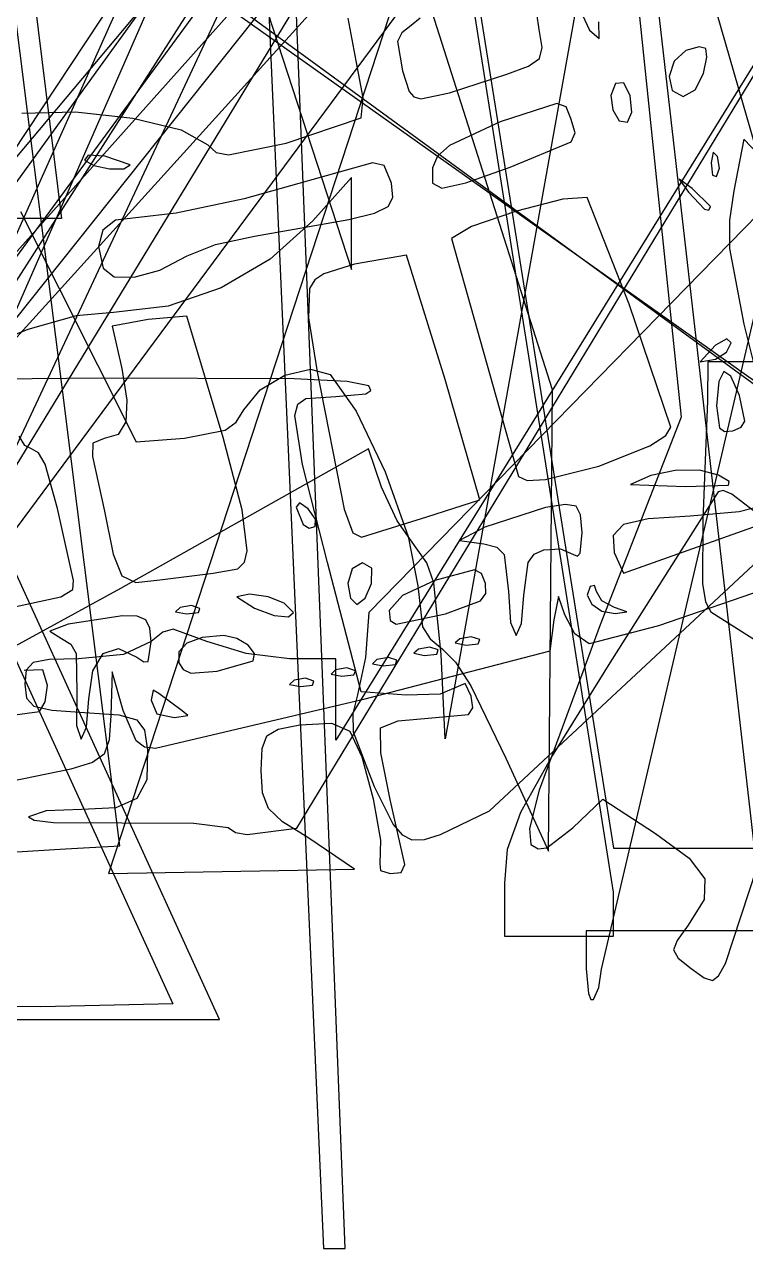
# Model space of a CAD drawing. Extents: x -109 to 333, y -74 to 385.
# Drawn here: x 159.97 to 186.16, y -13.22 to 31.21 of the extents above; entities that cross this region are included whole.
import ezdxf

# ---------------------------------------------------------------- set-up
doc = ezdxf.new("R2010")
doc.units = 0

msp = doc.modelspace()

# ---------------------------------------------------------------- linework, layer by layer
at = {"layer": 'Image'}
for p, q in [((171.618, -13.2201), (157.41332, 345.90068)), ((155.845201, 325.12068), (170.834, -13.2201)), ((125.814843, 312.326603), (161.312, 24.1613)), ((163.4351, 1.395366), (125.71525, 300.943603)), ((180.923127, -3.08538), (247.52417, 281.583917)), ((114.138659, 277.27272), (190.885, 11.6187)), ((88.55113, 277.075556), (171.851, 22.3216)), ((248.678641, 261.903231), (163.02, 0.396062)), ((152.779, 1.20722), (273.72797, 259.363193)), ((179.1438, 17.95245), (103.226396, 256.070135)), ((204.51187, 168.581595), (175.246, 5.28541)), ((141.785, -0.203891), (253.36806, 168.01715)), ((223.64076, 166.742835), (151.298, 4.86749)), ((151.298, 1.77167), (223.64076, 166.742835)), ((155.34259, 164.535274), (181.36, 1.31107)), ((181.36, -0.288265), (155.34259, 164.535274)), ((168.7581, 161.431876), (183.82, 16.9566)), ((169.86147, 2.03235), (264.7507, 158.286983)), ((266.16181, 158.520223), (171.273, 5.22673)), ((254.872529, 156.968041), (142.643, 1.98563)), ((92.877041, 154.000525), (165.361, -4.34315)), ((167.054, -4.90759), (94.570373, 153.717885)), ((243.959933, 153.529738), (149.416, 5.91092)), ((149.416, -1.615), (243.959933, 153.529738)), ((149.30622, -1.049385), (261.535133, 150.332398)), ((186.563807, 0.587713), (170.06665, 145.062996)), ((144.799841, 1.901125), (253.3677, 138.101129)), ((253.3677, 138.101129), (144.8, 8.67446)), ((266.16178, 137.413309), (144.525, 3.12108)), ((139.350791, 0.24752), (260.98769, 136.200699)), ((144.543467, 2.183352), (242.9514, 136.12614)), ((138.637294, 53.058526), (204.732, 4.82591)), ((208.11866, 2.913651), (140.102216, 51.14627)), ((178.66332, 31.024161), (178.370896, 33.083223)), ((179.999361, 32.068471), (180.490759, 31.00204)), ((172.016842, 29.886565), (171.7241, 31.438813)), ((174.013435, 31.173431), (173.674436, 30.906657)), ((174.335529, 31.439777), (174.013435, 31.173431)), ((180.836657, 30.699981), (180.832999, 31.30793)), ((173.674436, 30.906657), (173.519035, 30.596806)), ((178.77363, 30.377478), (178.66332, 31.024161)), ((180.490759, 31.00204), (180.836657, 30.699981)), ((192.78412, 30.628317), (172.474, 9.86848)), ((173.519035, 30.596806), (173.696697, 29.523251)), ((178.673944, 29.974353), (178.77363, 30.377478)), ((183.99475, 30.261134), (183.560645, 29.880225)), ((184.469893, 30.402542), (183.99475, 30.261134)), ((184.714014, 30.338241), (184.469893, 30.402542)), ((184.758479, 30.027459), (184.714014, 30.338241)), ((172.266728, 28.541948), (172.016842, 29.886565)), ((178.273776, 29.690417), (178.673944, 29.974353)), ((183.560645, 29.880225), (183.390604, 29.3224)), ((184.63466, 29.429426), (184.758479, 30.027459)), ((173.696697, 29.523251), (173.945444, 28.773568)), ((175.402896, 28.726623), (177.482647, 29.401303)), ((177.48264, 29.401301), (178.273776, 29.690417)), ((177.482647, 29.401303), (177.48264, 29.401301)), ((184.328414, 28.843066), (184.63466, 29.429425)), ((184.63466, 29.429425), (184.63466, 29.429426)), ((181.432169, 29.063313), (181.271108, 28.637546)), ((181.732855, 29.091359), (181.432169, 29.063313)), ((181.97364, 28.624486), (181.732855, 29.091359)), ((183.390604, 29.3224), (183.498196, 28.818454)), ((172.19721, 27.815285), (172.266728, 28.541948)), ((173.945444, 28.773568), (174.108152, 28.58291)), ((174.108152, 28.58291), (174.369003, 28.512702)), ((174.369003, 28.512702), (175.402896, 28.726623)), ((181.271108, 28.637546), (181.339085, 28.110545)), ((181.97364, 28.624482), (181.97364, 28.624486)), ((182.028571, 28.020922), (181.97364, 28.624482)), ((183.498196, 28.818454), (183.896988, 28.599184)), ((183.896988, 28.599184), (184.328414, 28.843066)), ((159.8718, 27.985243), (161.81416, 28.039136)), ((161.81416, 28.039136), (163.897784, 27.814304)), ((179.310023, 28.342291), (177.24415, 27.676293)), ((179.641259, 28.214657), (179.310023, 28.342291)), ((179.81852, 27.794318), (179.641259, 28.214657)), ((181.339085, 28.110545), (181.564384, 27.709358)), ((181.875286, 27.661033), (182.028571, 28.020922)), ((163.897784, 27.814304), (165.658478, 27.389219)), ((169.4714, 26.904809), (172.19721, 27.815285)), ((177.24415, 27.676293), (175.40115, 26.81912)), ((179.97247, 27.277376), (179.81852, 27.794318)), ((181.564384, 27.709358), (181.875286, 27.661033)), ((165.658478, 27.389219), (166.63205, 26.842353)), ((179.828549, 26.949691), (179.97247, 27.277376)), ((166.63205, 26.842353), (166.926883, 26.565219)), ((167.382743, 26.480707), (169.4714, 26.904809)), ((175.40115, 26.81912), (174.967462, 26.425016)), ((177.60474, 26.032608), (179.828549, 26.949691)), ((186.101761, 27.050895), (185.729172, 25.166445)), ((187.323561, 25.755415), (186.101761, 27.050895)), ((162.282744, 26.462242), (162.150269, 26.287053)), ((162.150269, 26.287053), (162.49089, 26.086824)), ((162.880643, 26.431353), (162.282744, 26.462242)), ((163.81, 26.109394), (162.880643, 26.431353)), ((166.926883, 26.565219), (167.382743, 26.480707)), ((174.967462, 26.425016), (174.78983, 26.006863)), ((184.987752, 26.57525), (184.912342, 26.18463)), ((185.1397, 26.41196), (184.987752, 26.57525)), ((185.212499, 25.996371), (185.139672, 26.41196)), ((185.139672, 26.41196), (185.1397, 26.41196)), ((162.49089, 26.086824), (163.052391, 25.972132)), ((163.052391, 25.972132), (163.577762, 25.970486)), ((163.577762, 25.970486), (163.809999, 26.109394)), ((163.809999, 26.109394), (163.81, 26.109394)), ((172.603688, 26.186873), (167.941323, 24.886046)), ((173.032781, 26.089965), (172.603688, 26.186873)), ((173.29976, 25.446492), (173.032781, 26.089965)), ((174.78983, 26.006863), (174.783882, 25.44981)), ((175.996456, 25.460871), (177.60474, 26.032545)), ((177.60474, 26.032545), (177.60474, 26.032608)), ((184.912342, 26.18463), (184.95814, 25.742032)), ((185.109982, 25.690742), (185.212499, 25.996371)), ((171.851, 25.6491), (170.43989, 24.08378)), ((171.851, 22.3216), (171.851, 25.6491)), ((173.347244, 24.929383), (173.29976, 25.446492)), ((174.783882, 25.44981), (175.12113, 25.267219)), ((175.12113, 25.267219), (175.996456, 25.460871)), ((184.222963, 25.260507), (183.752598, 25.588801)), ((183.752598, 25.588801), (184.080892, 25.118436)), ((184.95814, 25.742032), (185.109982, 25.690742)), ((167.941323, 24.886046), (165.475871, 24.365302)), ((173.174859, 24.597565), (173.347244, 24.929383)), ((180.40164, 24.930872), (179.521496, 24.869142)), ((181.931248, 21.058443), (180.40164, 24.930872)), ((184.080892, 25.118436), (184.665547, 24.50902)), ((184.8815, 24.601998), (184.222963, 25.260507)), ((185.729172, 25.166445), (185.574924, 24.102988)), ((172.677122, 24.361664), (173.174859, 24.597565)), ((179.521496, 24.869142), (177.840258, 24.430471)), ((184.665547, 24.50902), (184.825536, 24.463887)), ((184.825536, 24.463887), (184.881499, 24.601998)), ((184.881499, 24.601998), (184.8815, 24.601998)), ((161.312, 24.1613), (158.989, 24.1613)), ((159.816561, 24.417183), (164.021011, 16.059873)), ((163.275136, 24.103498), (162.816533, 23.747665)), ((164.011888, 24.185183), (163.275136, 24.103498)), ((165.475871, 24.365302), (164.011888, 24.185183)), ((168.32455, 23.524932), (171.74855, 24.132302)), ((170.43989, 24.08378), (168.893615, 22.689887)), ((171.74855, 24.132302), (172.677122, 24.361664)), ((177.840258, 24.430471), (176.208073, 23.870971)), ((185.574924, 24.102988), (185.574984, 23.072881)), ((162.816533, 23.747665), (162.659677, 23.154084)), ((176.208073, 23.870971), (175.47509, 23.446752)), ((162.659677, 23.154084), (162.828168, 22.359153)), ((165.87862, 22.807185), (166.907562, 23.218457)), ((166.907562, 23.218457), (168.32455, 23.524932)), ((175.47509, 23.446752), (177.91682, 14.796702)), ((164.883934, 22.294415), (165.878618, 22.80718)), ((165.878618, 22.80718), (165.87862, 22.807185)), ((168.893615, 22.689887), (167.115726, 21.645245)), ((173.8399, 22.834199), (171.95119, 22.512522)), ((175.2439, 18.319969), (173.8399, 22.834199)), ((185.574984, 23.072881), (186.097556, 20.331385)), ((162.828168, 22.359153), (163.220922, 22.050166)), ((163.952106, 22.035332), (164.883934, 22.294415)), ((171.95119, 22.512522), (170.837415, 22.15793)), ((163.220922, 22.050166), (163.952106, 22.035332)), ((170.513747, 21.93858), (170.324581, 21.630564)), ((170.837415, 22.15793), (170.513747, 21.93858)), ((167.115726, 21.645245), (165.190599, 20.988615)), ((170.324581, 21.630564), (170.286821, 20.566645)), ((176.859283, 2.666718), (197.1694, 21.592052)), ((165.190599, 20.988615), (163.20261, 20.75876)), ((183.4478, 16.590702), (181.931248, 21.058443)), ((161.84941, 20.633192), (160.082451, 20.139082)), ((163.20261, 20.75876), (161.84941, 20.633192)), ((164.460479, 20.500131), (163.152379, 20.254739)), ((165.868179, 20.627187), (164.460479, 20.500131)), ((167.178369, 16.223197), (165.868179, 20.627187)), ((170.286821, 20.566645), (170.59827, 18.602392)), ((160.082451, 20.139082), (153.17801, 17.31363)), ((163.152379, 20.254739), (163.497339, 18.719479)), ((186.097556, 20.331385), (186.838558, 17.380815)), ((185.070326, 19.567947), (184.505882, 18.969241)), ((185.474553, 19.794976), (185.070326, 19.567947)), ((185.468964, 19.320794), (185.63477, 19.654278)), ((185.63477, 19.654278), (185.474553, 19.794976)), ((185.63477, 19.654278), (185.63477, 19.654278)), ((185.070326, 19.055572), (185.468964, 19.320794)), ((163.497339, 18.719479), (163.684908, 17.573089)), ((169.420393, 18.476315), (170.351998, 18.69699)), ((170.351998, 18.69699), (171.066561, 18.50599)), ((184.505882, 18.969241), (185.070326, 19.055572)), ((184.788, 18.9587), (184.781227, 17.54759)), ((191.373, 18.9587), (184.788, 18.9587)), ((162.757988, 18.37092), (153.428548, 18.270122)), ((169.758574, 18.345773), (162.757988, 18.37092)), ((168.528501, 17.94925), (169.420393, 18.476315)), ((171.688166, 18.245135), (169.758574, 18.345773)), ((170.59827, 18.602392), (171.574663, 13.621863)), ((171.066561, 18.50599), (172.018162, 17.169453)), ((172.470458, 18.088698), (171.688166, 18.245135)), ((176.50312, 13.950549), (175.2439, 18.319969)), ((185.190122, 18.252805), (185.103707, 17.372205)), ((185.367881, 18.612446), (185.190122, 18.252805)), ((185.621502, 18.444253), (185.367881, 18.612446)), ((185.9355, 17.741351), (185.621502, 18.444253)), ((167.933081, 17.22108), (168.528501, 17.94925)), ((171.273048, 17.705678), (172.37123, 17.799752)), ((172.37123, 17.799752), (172.543746, 17.919235)), ((172.543746, 17.919235), (172.470458, 18.088698)), ((179.007219, 1.20725), (179.1438, 17.95245)), ((163.684908, 17.573089), (163.64456, 16.783948)), ((169.787733, 17.017484), (169.899406, 17.433458)), ((169.899406, 17.433458), (170.181604, 17.635753)), ((170.181604, 17.635753), (171.273048, 17.705678)), ((184.781227, 17.54759), (184.608366, 13.22075)), ((185.103707, 17.372205), (185.210182, 16.562818)), ((186.133242, 16.80655), (185.9355, 17.741351)), ((185.9355, 17.741351), (185.9355, 17.741351)), ((167.65778, 16.77987), (167.933081, 17.22108)), ((170.06049, 15.238127), (169.787733, 17.017484)), ((172.018162, 17.169453), (173.062712, 14.972287)), ((183.82, 16.9566), (180.87544, 9.41499)), ((163.64456, 16.783948), (163.370236, 16.328059)), ((165.776111, 16.19946), (167.259986, 16.487853)), ((167.259986, 16.487853), (167.65778, 16.77987)), ((183.263848, 16.285202), (183.44781, 16.590702)), ((183.44781, 16.590702), (183.4478, 16.590702)), ((185.210182, 16.562818), (185.397513, 16.437832)), ((185.397513, 16.437832), (185.696768, 16.464861)), ((185.696768, 16.464861), (185.999884, 16.591537)), ((185.999884, 16.591537), (186.133242, 16.80655)), ((159.978503, 15.922188), (159.768292, 16.268143)), ((162.455111, 16.01338), (162.439684, 15.52292)), ((162.855877, 16.181429), (162.455111, 16.01338)), ((163.370236, 16.328059), (162.855877, 16.181429)), ((164.021011, 16.059873), (165.776111, 16.19946)), ((167.871704, 13.58786), (167.178369, 16.223197)), ((182.680659, 15.920447), (183.263848, 16.285202)), ((160.220737, 15.805404), (159.978503, 15.922188)), ((160.473485, 15.663714), (160.220737, 15.805404)), ((160.719849, 15.247256), (160.473485, 15.663714)), ((172.458549, 15.80805), (163.455979, 10.73488)), ((172.938919, 14.42048), (172.458549, 15.80805)), ((180.825105, 15.178113), (182.680659, 15.920447)), ((161.170741, 13.641694), (160.719849, 15.247256)), ((162.439684, 15.52292), (162.869423, 13.54737)), ((170.968926, 11.684938), (170.06049, 15.238127)), ((178.898155, 14.693574), (180.825105, 15.178113)), ((173.062712, 14.972287), (173.905536, 12.624145)), ((177.91682, 14.796702), (178.225722, 14.651062)), ((178.225722, 14.651062), (178.898155, 14.693574)), ((182.71414, 14.841051), (181.98518, 14.513913)), ((183.60779, 15.01842), (182.71414, 14.841051)), ((184.488802, 15.027397), (183.60779, 15.01842)), ((185.17985, 14.849362), (184.488802, 15.027397)), ((185.566901, 14.615343), (185.17985, 14.849362)), ((185.17985, 14.849362), (185.17985, 14.849362)), ((173.505152, 13.198922), (172.938919, 14.42048)), ((185.164828, 14.25019), (181.225468, 8.04244)), ((181.98518, 14.513913), (183.97586, 14.433451)), ((183.97586, 14.433451), (185.543266, 14.484594)), ((185.350852, 14.296926), (185.164828, 14.25019)), ((185.662235, 14.166863), (185.350852, 14.296926)), ((185.543266, 14.484594), (185.566901, 14.615343)), ((169.952004, 13.846796), (169.83061, 13.685343)), ((170.2759, 13.628899), (169.952004, 13.846796)), ((174.57814, 13.343461), (176.50312, 13.950549)), ((179.614286, 13.790291), (178.896133, 13.681349)), ((180.002482, 13.724245), (179.614286, 13.790291)), ((186.600479, 13.431828), (185.662235, 14.166863)), ((187.357247, 13.886594), (185.931966, 13.521943)), ((161.742658, 11.026904), (161.170741, 13.641694)), ((162.869423, 13.54737), (163.187007, 11.978303)), ((168.059081, 12.106589), (167.871704, 13.58786)), ((169.83061, 13.685343), (170.084518, 13.054743)), ((170.533286, 13.257301), (170.2759, 13.628899)), ((170.2759, 13.628899), (170.2759, 13.628899)), ((171.574663, 13.621863), (171.895506, 12.756036)), ((172.20521, 12.597862), (174.57813, 13.343464)), ((174.57813, 13.343464), (174.57814, 13.343461)), ((178.896133, 13.681349), (176.689493, 12.962022)), ((180.168311, 13.40921), (180.002482, 13.724245)), ((180.219363, 12.771183), (180.168311, 13.40921)), ((184.150651, 13.359716), (182.62163, 13.270905)), ((185.931966, 13.521943), (184.150651, 13.359716)), ((170.084518, 13.054743), (170.312051, 12.921388)), ((170.312051, 12.921388), (170.526767, 12.989186)), ((170.526767, 12.989186), (170.533286, 13.257301)), ((174.191929, 12.2105), (173.505152, 13.198922)), ((176.689493, 12.962022), (175.764906, 12.482329)), ((181.727411, 13.057911), (181.353932, 12.66634)), ((181.722552, 11.28959), (187.134952, 13.22177)), ((182.62163, 13.270905), (181.727411, 13.057911)), ((184.608366, 13.22075), (184.593838, 10.915081)), ((171.895506, 12.756036), (172.20521, 12.597862)), ((173.905536, 12.624145), (174.251961, 10.83468)), ((175.764906, 12.482329), (176.654498, 12.356458)), ((180.155577, 12.020015), (180.219363, 12.771183)), ((181.353932, 12.66634), (181.387131, 12.041796)), ((167.95558, 11.695991), (168.059081, 12.106589)), ((174.578837, 11.670741), (174.191929, 12.2105)), ((176.654498, 12.356458), (177.120883, 12.236762)), ((177.120883, 12.236762), (177.390304, 11.975804)), ((178.482965, 11.982234), (178.829389, 12.143183)), ((178.829389, 12.143183), (179.44282, 12.171987)), ((179.44282, 12.171987), (179.905419, 11.976531)), ((180.052044, 11.905378), (180.155577, 12.020015)), ((181.387131, 12.041796), (181.722552, 11.28959)), ((163.187007, 11.978303), (163.506599, 11.190786)), ((167.716645, 11.450623), (167.95558, 11.695991)), ((172.200426, 6.981238), (170.968926, 11.684938)), ((172.241599, 11.665873), (171.867831, 11.444802)), ((172.584753, 11.473006), (172.241599, 11.665873)), ((174.8376, 10.940323), (174.578837, 11.670741)), ((177.390304, 11.975804), (177.54409, 10.630838)), ((178.108538, 10.493393), (178.261149, 11.6852)), ((178.261149, 11.6852), (178.482965, 11.982234)), ((179.905419, 11.976531), (180.052044, 11.905378)), ((163.506599, 11.190786), (164.011236, 10.958316)), ((164.883953, 11.05439), (166.820533, 11.291202)), ((166.820533, 11.291202), (166.82054, 11.291197)), ((166.82054, 11.291197), (167.716645, 11.450623)), ((171.867831, 11.444802), (171.712376, 10.9133)), ((172.574, 10.9133), (172.584753, 11.473006)), ((176.313408, 11.41068), (174.875228, 11.031613)), ((176.573262, 11.275739), (176.313408, 11.41068)), ((176.712688, 10.912431), (176.573262, 11.275739)), ((188.1175, 11.150171), (182.992218, 9.38456)), ((163.455979, 10.73488), (156.900274, 7.151955)), ((161.289537, 10.430778), (161.724975, 10.696741)), ((161.724975, 10.696741), (161.742658, 11.026904)), ((164.011236, 10.958316), (164.883953, 11.05439)), ((171.712376, 10.9133), (171.810018, 10.381774)), ((172.33736, 10.381774), (172.574, 10.9133)), ((172.574, 10.9133), (172.574, 10.9133)), ((174.875228, 11.031613), (173.703889, 10.477097)), ((174.251961, 10.83468), (174.427604, 9.347025)), ((175.105256, 8.33675), (174.8376, 10.940323)), ((176.728608, 10.557557), (176.712688, 10.912431)), ((180.5169, 10.813123), (180.404537, 10.494145)), ((180.676394, 10.851763), (180.5169, 10.813123)), ((180.742734, 10.627534), (180.676394, 10.851763)), ((184.593838, 10.915081), (184.705211, 10.249958)), ((158.377938, 9.805674), (161.289537, 10.430778)), ((168.136698, 10.525932), (167.675776, 10.440299)), ((167.675776, 10.440299), (168.324855, 10.027895)), ((168.8182, 10.430768), (168.136698, 10.525932)), ((169.399838, 10.202252), (168.8182, 10.430768)), ((171.810018, 10.381774), (172.044777, 10.160699)), ((172.044777, 10.160699), (172.33736, 10.381774)), ((173.703889, 10.477097), (173.216698, 9.937443)), ((175.263848, 9.818261), (176.527574, 10.283433)), ((176.527574, 10.283433), (176.728608, 10.557557)), ((177.54409, 10.630838), (177.626993, 9.501168)), ((178.025631, 9.46119), (178.108534, 10.493398)), ((178.108534, 10.493398), (178.108538, 10.493393)), ((179.360424, 10.451989), (179.198781, 9.596278)), ((179.591578, 9.786411), (179.360424, 10.451989)), ((180.404537, 10.494145), (180.574667, 10.1623)), ((180.936173, 10.286433), (180.742734, 10.627534)), ((181.401243, 10.044012), (180.936173, 10.286433)), ((184.705211, 10.249958), (184.897446, 9.88988)), ((165.620325, 10.041754), (165.457035, 9.889805)), ((165.457035, 9.889805), (165.847655, 9.814396)), ((166.035914, 10.114535), (165.620325, 10.041754)), ((165.847655, 9.814396), (166.290253, 9.860303)), ((166.341543, 10.012036), (166.035914, 10.114535)), ((166.290253, 9.860303), (166.341543, 10.012064)), ((166.341543, 10.012064), (166.341543, 10.012036)), ((168.324855, 10.027895), (169.035579, 9.754982)), ((169.737974, 9.8689), (169.399835, 10.202252)), ((169.399835, 10.202252), (169.399838, 10.202252)), ((169.561587, 9.710897), (169.737974, 9.8689)), ((172.474, 9.86848), (172.353992, 8.233408)), ((173.216698, 9.937443), (173.248288, 9.578219)), ((173.471533, 9.446084), (175.263848, 9.818261)), ((175.263848, 9.818261), (175.263848, 9.818261)), ((179.95375, 9.086771), (179.591578, 9.786411)), ((180.574667, 10.1623), (180.942552, 9.909656)), ((180.942552, 9.909656), (181.423454, 9.828281)), ((181.401158, 10.044011), (181.401243, 10.044012)), ((181.850107, 9.892733), (181.401158, 10.044011)), ((181.423454, 9.828281), (181.850107, 9.892733)), ((184.897446, 9.88988), (191.369843, 5.792709)), ((161.552008, 9.447349), (160.885869, 9.184385)), ((163.527558, 9.746871), (161.552008, 9.447349)), ((164.058543, 9.729316), (163.527558, 9.746871)), ((164.37323, 9.597159), (164.058543, 9.729316)), ((164.523786, 9.302538), (164.37323, 9.597159)), ((169.035579, 9.754982), (169.561587, 9.710897)), ((173.248288, 9.578219), (173.471533, 9.446084)), ((174.427604, 9.347025), (174.701182, 8.904838)), ((177.626993, 9.501168), (177.826312, 9.031598)), ((177.826312, 9.031598), (178.025631, 9.46119)), ((180.87544, 9.41499), (178.664121, 3.416354)), ((179.198781, 9.596278), (179.049598, 8.467388)), ((182.992218, 9.38456), (180.48244, 8.723001)), ((160.885869, 9.184385), (161.307465, 8.917759)), ((161.307465, 8.917759), (161.649138, 8.713219)), ((164.562378, 8.797589), (164.523786, 9.302538)), ((164.988179, 9.149623), (164.57192, 8.818073)), ((165.361624, 9.26014), (164.988179, 9.149623)), ((166.58986, 8.818073), (165.361624, 9.26014)), ((166.421555, 8.958506), (165.864081, 8.753867)), ((167.20464, 9.031725), (166.421555, 8.958506)), ((167.684773, 8.927501), (167.20464, 9.031725)), ((168.093872, 8.676979), (167.684773, 8.927501)), ((174.701182, 8.904838), (175.146619, 8.54061)), ((175.78022, 8.912949), (175.61693, 8.761)), ((176.195809, 8.985716), (175.78022, 8.912949)), ((176.501438, 8.883202), (176.195809, 8.985716)), ((180.48244, 8.723001), (179.95375, 9.086771)), ((161.649138, 8.713219), (161.841326, 8.372096)), ((162.824213, 8.372649), (163.37883, 8.55499)), ((163.37883, 8.55499), (164.04563, 8.239636)), ((164.57192, 8.818073), (163.561857, 8.346066)), ((164.459928, 8.091459), (164.562378, 8.797589)), ((165.864081, 8.753867), (165.569282, 8.44033)), ((168.016892, 8.372985), (166.58986, 8.818073)), ((168.324334, 8.373382), (168.093872, 8.676979)), ((179.049598, 8.467388), (172.276268, 6.712448)), ((174.275041, 8.53652), (174.111765, 8.384572)), ((174.690645, 8.609302), (174.275041, 8.53652)), ((174.996288, 8.506802), (174.690645, 8.609302)), ((174.944997, 8.355069), (174.996287, 8.50683)), ((174.996287, 8.50683), (174.996288, 8.506802)), ((175.146619, 8.54061), (175.617202, 8.06153)), ((175.61693, 8.761), (176.00755, 8.685591)), ((176.00755, 8.685591), (176.450148, 8.731497)), ((176.450148, 8.731497), (176.501438, 8.883259)), ((176.501438, 8.883259), (176.501438, 8.883202)), ((160.27632, 8.049214), (160.032623, 7.772581)), ((160.860187, 8.164679), (160.27632, 8.049214)), ((161.92962, 8.18786), (160.860187, 8.164679)), ((161.841326, 8.372096), (161.8692, 6.959529)), ((163.561857, 8.346066), (161.92962, 8.18786)), ((162.445048, 7.74733), (162.824213, 8.372649)), ((164.04563, 8.239636), (164.301787, 8.069582)), ((164.301787, 8.069582), (164.459928, 8.091459)), ((165.569282, 8.44033), (165.57422, 8.04042)), ((165.57422, 8.04042), (165.735601, 7.797125)), ((166.96157, 7.739233), (168.26857, 8.109932)), ((169.592, 8.18786), (168.016892, 8.372985)), ((168.26856, 8.109932), (168.324334, 8.373382)), ((168.26857, 8.109932), (168.26856, 8.109932)), ((171.273, 8.18786), (169.592, 8.18786)), ((171.273, 5.22673), (171.273, 8.18786)), ((172.353992, 8.233408), (172.065455, 6.87837)), ((172.769943, 8.159942), (172.606667, 8.007994)), ((172.606667, 8.007994), (172.997301, 7.932584)), ((173.185536, 8.23271), (172.769943, 8.159942)), ((173.49119, 8.130196), (173.185536, 8.23271)), ((173.439878, 7.978491), (173.49119, 8.130252)), ((173.49119, 8.130252), (173.49119, 8.130196)), ((174.111765, 8.384572), (174.502399, 8.309162)), ((174.502399, 8.309162), (174.944997, 8.355069)), ((175.246, 5.28541), (175.105256, 8.33675)), ((175.617202, 8.06153), (176.181391, 7.2034)), ((181.225468, 8.04244), (179.128862, 4.663188)), ((160.630036, 7.790413), (159.952746, 7.76381)), ((160.032623, 7.772581), (159.9837, 7.265897)), ((160.799412, 7.216412), (160.630036, 7.790413)), ((162.3046, 6.733756), (162.445048, 7.74733)), ((163.152117, 7.714788), (163.104563, 6.130028)), ((163.547228, 6.303678), (163.152117, 7.714788)), ((165.735601, 7.797125), (166.003956, 7.66945)), ((166.003956, 7.66945), (166.96157, 7.739233)), ((171.264772, 7.783627), (171.101482, 7.631678)), ((171.101482, 7.631678), (171.492102, 7.556269)), ((171.680361, 7.856419), (171.264772, 7.783627)), ((171.492102, 7.556269), (171.9347, 7.602186)), ((171.98599, 7.753909), (171.680361, 7.856419)), ((171.9347, 7.602186), (171.98599, 7.753937)), ((171.98599, 7.753937), (171.98599, 7.753909)), ((172.997301, 7.932584), (173.439878, 7.978491)), ((159.9837, 7.265897), (160.03847, 6.756831)), ((160.716509, 6.620384), (160.799412, 7.216412)), ((169.759543, 7.40734), (169.596267, 7.255391)), ((169.596267, 7.255391), (169.986901, 7.179982)), ((170.175147, 7.480121), (169.759543, 7.40734)), ((169.986901, 7.179982), (170.429499, 7.225889)), ((170.48079, 7.377622), (170.175147, 7.480121)), ((170.429499, 7.225889), (170.48079, 7.37765)), ((170.48079, 7.37765), (170.48079, 7.377622)), ((175.717896, 7.176784), (175.066912, 6.899969)), ((175.969049, 7.293052), (175.717896, 7.176784)), ((176.190336, 6.824898), (175.969049, 7.293052)), ((176.181391, 7.2034), (177.455959, 4.58083)), ((160.03847, 6.756831), (160.310061, 6.46598)), ((161.8692, 6.959529), (161.857934, 5.765479)), ((162.220903, 5.699167), (162.304604, 6.733749)), ((162.304604, 6.733749), (162.3046, 6.733756)), ((164.646209, 7.050317), (164.567709, 6.679971)), ((164.567709, 6.679971), (164.773375, 6.192172)), ((164.849931, 6.924516), (164.646209, 7.050317)), ((172.276268, 6.712448), (164.722628, 4.925048)), ((165.69084, 6.295725), (164.849931, 6.924516)), ((172.065455, 6.87837), (171.891163, 6.202893)), ((173.825486, 6.862753), (172.200426, 6.981238)), ((175.066912, 6.899969), (173.825486, 6.862753)), ((176.251785, 6.404418), (176.190336, 6.824898)), ((157.78905, 5.903798), (160.51719, 6.274694)), ((160.310061, 6.46598), (160.959391, 6.316386)), ((160.51719, 6.274609), (160.716509, 6.620384)), ((160.51719, 6.274694), (160.51719, 6.274609)), ((160.959391, 6.316386), (162.14738, 6.231087)), ((162.14738, 6.231087), (163.393861, 6.145455)), ((164.025423, 5.203983), (163.547228, 6.303678)), ((165.903318, 6.127102), (165.69084, 6.295726)), ((165.69084, 6.295726), (165.69084, 6.295725)), ((176.096474, 6.167882), (176.251785, 6.404418)), ((163.104563, 6.130028), (163.045592, 5.240617)), ((163.393861, 6.145455), (164.050221, 5.973415)), ((164.050221, 5.973415), (164.326025, 5.590112)), ((164.773375, 6.192172), (165.408618, 6.051124)), ((165.408618, 6.051124), (165.903318, 6.127102)), ((169.185277, 5.634496), (169.97039, 5.794016)), ((169.97039, 5.794016), (171.119056, 5.843111)), ((171.119056, 5.843111), (171.79069, 5.561033)), ((171.891163, 6.202893), (171.911933, 5.538569)), ((172.899486, 5.677773), (173.538362, 5.933946)), ((173.538362, 5.933946), (174.759556, 6.040496)), ((174.759556, 6.040496), (176.096474, 6.167882)), ((161.857934, 5.765479), (162.019664, 5.268849)), ((162.019664, 5.268849), (162.220903, 5.699167)), ((164.326025, 5.590112), (164.43084, 4.870697)), ((168.595001, 4.934448), (168.764515, 5.392686)), ((168.764515, 5.392686), (169.185277, 5.634496)), ((171.79069, 5.561033), (172.218034, 4.628625)), ((171.911933, 5.538569), (172.664133, 3.54457)), ((172.911025, 4.766069), (172.899486, 5.677773)), ((163.045592, 5.240617), (162.859534, 4.720938)), ((164.331529, 4.979661), (164.025423, 5.203983)), ((164.722628, 4.925048), (164.331529, 4.979661)), ((168.56363, 4.125646), (168.595001, 4.934448)), ((162.859534, 4.720938), (162.431326, 4.416636)), ((164.43084, 4.870697), (164.410383, 3.793175)), ((172.218034, 4.628625), (172.631666, 3.106158)), ((173.25359, 3.083463), (172.911025, 4.766069)), ((177.455959, 4.58083), (179.007219, 1.20725)), ((179.128862, 4.663188), (177.983606, 2.601524)), ((161.645903, 4.173358), (159.470742, 3.737342)), ((162.431326, 4.416636), (161.645903, 4.173358)), ((168.611781, 3.320226), (168.56363, 4.125646)), ((164.410383, 3.793175), (164.051605, 3.117885)), ((164.051605, 3.117885), (163.282786, 2.780413)), ((168.833144, 2.756823), (168.611781, 3.320226)), ((172.664133, 3.54457), (173.364794, 2.167474)), ((178.664121, 3.416354), (178.306268, 2.023874)), ((162.03221, 2.716347), (160.759789, 2.661316)), ((163.282786, 2.780413), (162.03221, 2.716347)), ((169.343082, 2.269722), (168.833144, 2.756823)), ((172.631666, 3.106158), (172.894649, 1.605467)), ((173.78465, 0.712999), (173.25359, 3.083463)), ((175.079455, 1.808682), (176.859283, 2.666718)), ((179.88733, 2.050597), (180.97702, 3.094587)), ((180.97702, 3.094587), (182.89342, 1.841147)), ((160.759789, 2.661316), (160.11259, 2.447547)), ((160.11259, 2.447547), (160.317464, 2.329098)), ((160.317464, 2.329098), (161.02459, 2.248167)), ((161.02459, 2.248167), (163.50089, 2.227716)), ((163.50089, 2.227716), (166.116422, 2.223389)), ((166.116422, 2.223389), (167.36313, 2.062754)), ((170.25696, 1.693206), (169.343082, 2.269722)), ((177.983606, 2.601524), (177.505132, 1.261245)), ((167.36313, 2.062754), (167.634918, 1.876904)), ((167.634918, 1.876904), (168.049712, 1.811008)), ((168.049712, 1.811008), (169.86147, 2.03235)), ((173.364794, 2.167474), (173.682495, 1.793376)), ((173.682495, 1.793376), (174.042263, 1.615556)), ((174.491961, 1.623997), (175.079455, 1.808682)), ((178.306268, 2.023874), (178.36426, 1.43999)), ((178.940109, 1.327299), (179.88733, 2.050597)), ((182.89342, 1.841147), (184.116761, 0.94361)), ((161.45955, 1.281628), (163.4351, 1.395366)), ((171.95029, 0.548456), (170.25696, 1.693206)), ((172.894649, 1.605467), (172.87005, 0.738383)), ((174.042263, 1.615556), (174.491961, 1.623997)), ((178.36426, 1.43999), (178.624571, 1.286686)), ((159.484, 1.16789), (161.45955, 1.281628)), ((177.505132, 1.261245), (177.408878, 0.04615)), ((178.624571, 1.286686), (178.940109, 1.327299)), ((181.36, 1.31107), (185.688, 1.31107)), ((184.116761, 0.94361), (184.68346, 0.198202)), ((185.688, 1.31107), (190.015, 1.31107)), ((163.02, 0.396062), (171.95029, 0.548456)), ((172.87005, 0.738383), (172.892942, 0.496612)), ((172.892942, 0.496612), (173.245123, 0.396053)), ((173.649127, 0.430926), (173.78465, 0.712999)), ((185.434917, -2.871887), (186.563807, 0.587713)), ((173.245123, 0.396053), (173.649127, 0.430926)), ((177.408878, 0.04615), (177.409, -1.88745)), ((184.68346, 0.198202), (184.650999, -0.556498)), ((181.3601, -1.888014), (181.36, -0.288265)), ((184.650999, -0.556498), (184.07686, -1.481913)), ((190.906, -1.69433), (180.37, -1.69433)), ((180.37, -1.69433), (180.37, -3.07408)), ((184.07686, -1.481913), (183.669886, -2.034361)), ((177.409, -1.88745), (179.38455, -1.887732)), ((179.38455, -1.887732), (181.3601, -1.888014)), ((183.669886, -2.034361), (183.544984, -2.384223)), ((183.544984, -2.384223), (183.711632, -2.67746)), ((180.37, -3.07408), (180.449573, -3.968947)), ((180.835567, -3.748755), (180.923127, -3.08538)), ((183.711632, -2.67746), (184.179307, -3.060033)), ((184.179307, -3.060033), (184.653863, -3.398231)), ((185.179909, -3.319406), (185.434917, -2.871887)), ((184.653863, -3.398231), (184.953478, -3.489771)), ((184.953478, -3.489771), (185.179909, -3.319406)), ((180.449573, -3.968947), (180.535711, -4.179234)), ((180.640905, -4.18291), (180.835567, -3.748755)), ((160.56323, -4.448467), (156.86341, -4.429052)), ((165.361, -4.34315), (160.56323, -4.448467)), ((180.535711, -4.179234), (180.640905, -4.18291)), ((157.57168, -4.907595), (167.054, -4.90759)), ((170.834, -13.2201), (171.618, -13.2201))]:
    msp.add_line(p, q, dxfattribs=at)

doc.saveas('drawing.dxf')
